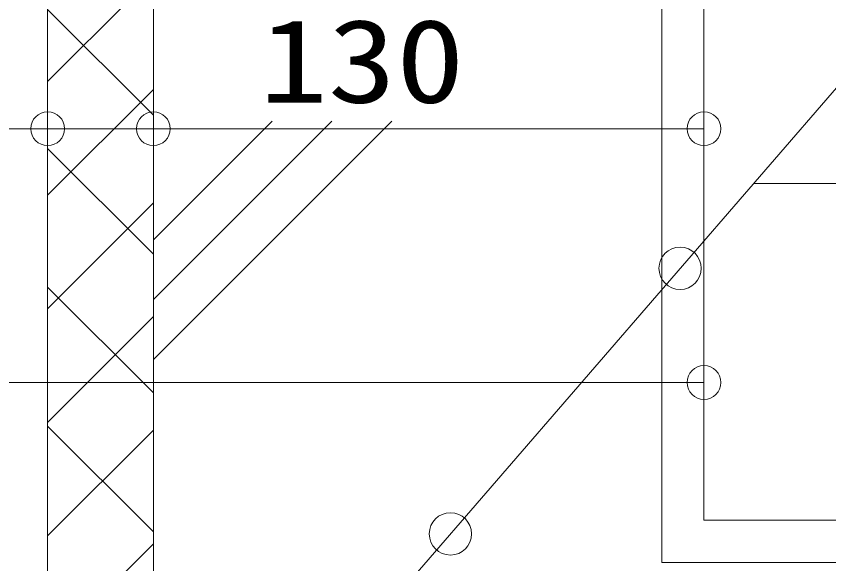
# Model space of a CAD drawing. Units: millimetres at full size, sheet at 1:10; details may follow other scales. Extents: x -1350 to 1480, y -1825 to 2250.
# Drawn here: x -82.6 to 109.5, y -265.1 to -135.6 of the extents above; entities that cross this region are included whole.
import ezdxf
from ezdxf.enums import TextEntityAlignment as Align

# ---------------------------------------------------------------- set-up
doc = ezdxf.new("R2010")
doc.units = ezdxf.units.MM
doc.header["$LTSCALE"] = 10
for name, color, linetype, lineweight in [('0-1_一般', 4, 'Continuous', 18), ('0-3_寸法', 4, 'Continuous', 18), ('0-9__0-2_プロット', 4, 'Continuous', 18)]:
    doc.layers.add(name, color=color, linetype=linetype, lineweight=lineweight)
doc.styles.add('ＭＳ ゴシック', font='')
doc.styles.get('ＭＳ ゴシック').set_extended_font_data('MS Gothic')

msp = doc.modelspace()

# ---------------------------------------------------------------- linework, layer by layer
at = {"layer": '0-1_一般'}
for p, q in [((-50.16, 28.24), (-50.16, -394.76)), ((-75.16, -394.76), (-75.16, 15.24)), ((166.09, -89.2), (-63.99, -355.2)), ((-75.16, -151.03), (-50.16, -126.03)), ((-75.16, -134.01), (-50.16, -159.01)), ((-75.16, -177.9), (-50.16, -152.9)), ((-75.16, -166.85), (-50.16, -191.85)), ((91.78, -175.12), (190.75, -175.12)), ((-75.16, -204.76), (-50.16, -179.76)), ((-75.16, -199.68), (-50.16, -224.68)), ((-75.16, -231.63), (-50.16, -206.63)), ((-75.16, -232.52), (-50.16, -257.52)), ((-75.16, -258.49), (-50.16, -233.49)), ((-75.16, -285.36), (-50.16, -260.36))]:
    msp.add_line(p, q, dxfattribs=at)
for centre in [(74.4, -195.2), (20.09, -257.99)]:
    msp.add_circle(centre, 5, dxfattribs=at)
at = {"layer": '0-3_寸法'}
for p, q in [((-75.16, -178.1), (-75.16, -172.2)), ((-75.16, -178.1), (-75.16, -172.2)), ((-50.16, -178.1), (-50.16, -172.2)), ((-50.16, -178.1), (-50.16, -172.2)), ((80.04, -178.1), (80.04, -172.2)), ((80.04, -215.1), (80.04, -232.2)), ((80.04, -222.2), (-790.36, -222.2))]:
    msp.add_line(p, q, dxfattribs=at)
msp.add_lwpolyline([(80.04, -162.2), (-50.16, -162.2), (-75.16, -162.2), (-635.16, -162.2), (-660.16, -162.2), (-790.36, -162.2)], dxfattribs=at)
for centre in [(-75.16, -162.2), (-75.16, -162.2), (-50.16, -162.2), (-50.16, -162.2), (80.04, -162.2), (80.04, -222.2)]:
    msp.add_circle(centre, 4, dxfattribs=at)
at = {"layer": '0-9__0-2_プロット'}
for p, q in [((-50.16, -394.76), (-50.16, 23.24)), ((80.04, -254.76), (80.04, 15.24)), ((70.04, -264.76), (70.04, 5.24)), ((-22.09, -160.39), (-50.16, -188.46)), ((-7.95, -160.39), (-50.16, -202.6)), ((6.19, -160.39), (-50.16, -216.75)), ((871.71, -254.76), (80.04, -254.76)), ((871.71, -264.76), (70.04, -264.76))]:
    msp.add_line(p, q, dxfattribs=at)

# ---------------------------------------------------------------- texts
at = {"layer": '0-3_寸法', "color": 7, "style": 'ＭＳ ゴシック', "width": 1.2}
msp.add_text('130', height=19.79, dxfattribs=at).set_placement((-25.06, -162), align=Align.BOTTOM_LEFT)

doc.saveas('drawing.dxf')
